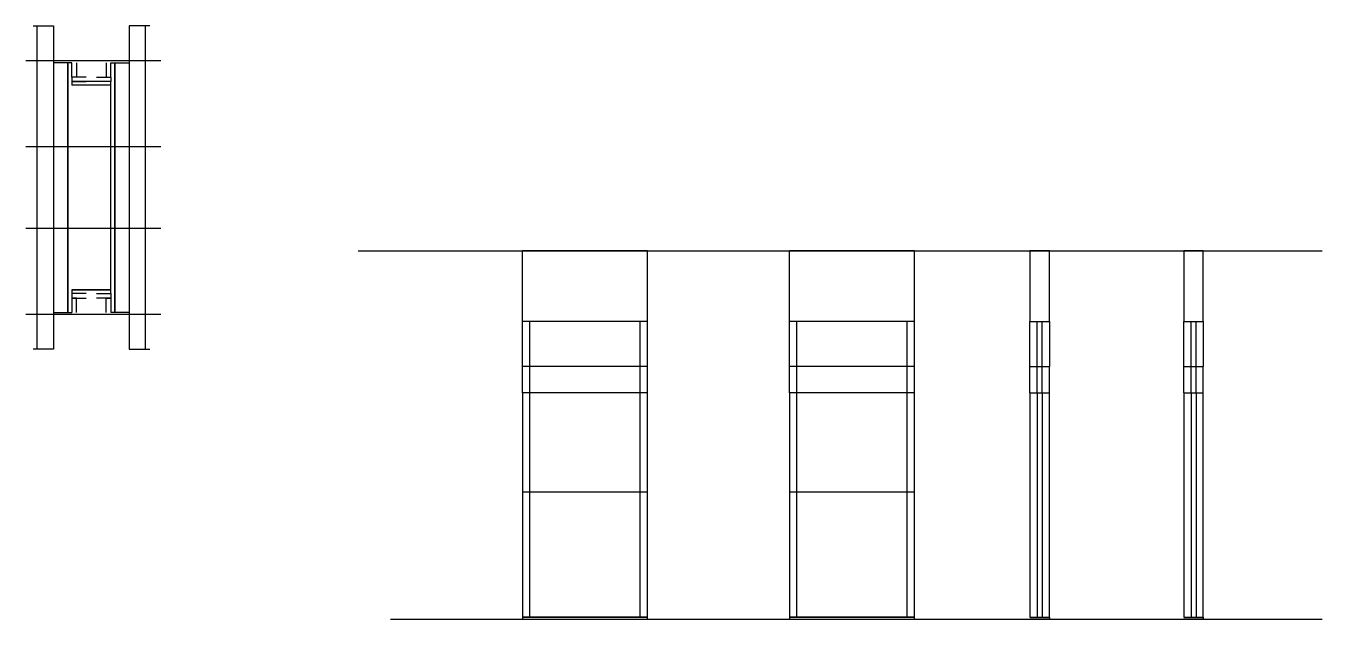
# Model space of a CAD drawing. Header units: metres. Extents: x 2927 to 4193, y 10097 to 10676.
import ezdxf

# ---------------------------------------------------------------- set-up
doc = ezdxf.new("R2010")
doc.units = ezdxf.units.M
for name, color, linetype in [('CHAPA', 7, 'Continuous'), ('COTA', 7, 'Continuous'), ('Hachura', 7, 'Continuous'), ('Madeira', 7, 'Continuous'), ('Nível', 7, 'Continuous'), ('Painéis', 7, 'Continuous'), ('Perfil Metálico', 7, 'Continuous'), ('SARR_2.2x7', 7, 'Continuous'), ('SARRAFO', 7, 'Continuous')]:
    doc.layers.add(name, color=color, linetype=linetype)

msp = doc.modelspace()

# ---------------------------------------------------------------- linework, layer by layer
at = {"layer": 'CHAPA', "color": 7, "lineweight": 25}
for points in [[(2971.6, 10640.4), (2967.6, 10640.4), (2967.6, 10396.4), (2971.6, 10396.4)], [(2971.6, 10640.4), (2967.6, 10640.4), (2967.6, 10396.4), (2971.6, 10396.4)], [(3009.6, 10640.4), (3013.6, 10640.4), (3013.6, 10396.4), (3009.6, 10396.4)], [(3009.6, 10640.4), (3013.6, 10640.4), (3013.6, 10396.4), (3009.6, 10396.4)], [(3009.6, 10618.4), (3009.6, 10622), (2971.6, 10622), (2971.6, 10618.4)], [(3009.6, 10618.4), (3009.6, 10622), (2971.6, 10622), (2971.6, 10618.4)], [(3009.6, 10414.8), (3009.6, 10418.4), (2971.6, 10418.4), (2971.6, 10414.8)], [(3009.6, 10414.8), (3009.6, 10418.4), (2971.6, 10418.4), (2971.6, 10414.8)]]:
    msp.add_lwpolyline(points, dxfattribs=at)
at = {"layer": 'COTA', "color": 7, "lineweight": 25}
for p, q in [((3534, 10456.7), (3412, 10456.7)), ((3412, 10387.7), (3412, 10456.7)), ((3534, 10387.7), (3534, 10456.7)), ((3794.8, 10456.7), (3672.8, 10456.7)), ((3794.8, 10456.7), (3672.8, 10456.7)), ((3672.8, 10387.7), (3672.8, 10456.7)), ((3794.8, 10387.7), (3794.8, 10456.7))]:
    msp.add_line(p, q, dxfattribs=at)
for points in [[(3926.7, 10387.7), (3926.7, 10456.7), (3907.7, 10456.7), (3907.7, 10387.7)], [(4077.1, 10387.7), (4077.1, 10456.7), (4058.1, 10456.7), (4058.1, 10387.7)]]:
    msp.add_lwpolyline(points, dxfattribs=at)
at = {"layer": 'Hachura', "color": 7, "lineweight": 25}
for p, q in [((3058.4, 10642.4), (2926.6, 10642.4)), ((3058.4, 10558.4), (2926.6, 10558.4)), ((3058.4, 10478.4), (2926.6, 10478.4)), ((3058.4, 10394.4), (2926.6, 10394.4))]:
    msp.add_line(p, q, dxfattribs=at)
at = {"layer": 'Madeira', "color": 7, "lineweight": 25}
for points in [[(2953.6, 10396.4), (2967.6, 10396.4), (2967.6, 10640.4), (2953.6, 10640.4)], [(3027.6, 10396.4), (3013.6, 10396.4), (3013.6, 10640.4), (3027.6, 10640.4)]]:
    msp.add_lwpolyline(points, dxfattribs=at)
at = {"layer": 'Nível', "color": 7, "lineweight": 25}
for p, q in [((3251.2, 10456.7), (4193.2, 10456.7)), ((3283, 10096.7), (4193.2, 10096.7))]:
    msp.add_line(p, q, dxfattribs=at)
at = {"layer": 'Painéis', "color": 7, "lineweight": 25}
for p, q in [((3534, 10387.7), (3412, 10387.7)), ((3412, 10343.7), (3412, 10387.7)), ((3534, 10343.7), (3534, 10387.7)), ((3794.8, 10387.7), (3672.8, 10387.7)), ((3672.8, 10343.7), (3672.8, 10387.7)), ((3794.8, 10343.7), (3794.8, 10387.7)), ((3907.7, 10343.7), (3907.7, 10387.7)), ((3907.7, 10387.7), (3926.7, 10387.7)), ((3926.7, 10387.7), (3926.7, 10343.7)), ((4058.1, 10343.7), (4058.1, 10387.7)), ((4058.1, 10387.7), (4077.1, 10387.7)), ((4077.1, 10387.7), (4077.1, 10343.7)), ((3534, 10343.7), (3412, 10343.7)), ((3412, 10317.7), (3412, 10343.7)), ((3534, 10317.7), (3534, 10343.7)), ((3794.8, 10343.7), (3672.8, 10343.7)), ((3672.8, 10317.7), (3672.8, 10343.7)), ((3794.8, 10317.7), (3794.8, 10343.7)), ((3907.7, 10343.7), (3926.7, 10343.7)), ((3907.7, 10317.7), (3907.7, 10343.7)), ((3926.7, 10317.7), (3926.7, 10343.7)), ((4058.1, 10343.7), (4077.1, 10343.7)), ((4058.1, 10317.7), (4058.1, 10343.7)), ((4077.1, 10317.7), (4077.1, 10343.7)), ((3412, 10317.7), (3412, 10096.7)), ((3534, 10317.7), (3412, 10317.7)), ((3534, 10096.7), (3534, 10317.7)), ((3672.8, 10317.7), (3672.8, 10096.7)), ((3794.8, 10317.7), (3672.8, 10317.7)), ((3794.8, 10096.7), (3794.8, 10317.7)), ((3907.7, 10317.7), (3907.7, 10098.7)), ((3907.7, 10317.7), (3926.7, 10317.7)), ((3926.7, 10098.7), (3926.7, 10317.7)), ((4058.1, 10317.7), (4058.1, 10098.7)), ((4058.1, 10317.7), (4077.1, 10317.7)), ((4077.1, 10098.7), (4077.1, 10317.7)), ((3534, 10220.7), (3412, 10220.7)), ((3794.8, 10220.7), (3672.8, 10220.7)), ((3412, 10098.7), (3534, 10098.7)), ((3672.8, 10098.7), (3794.8, 10098.7)), ((3907.7, 10098.7), (3926.7, 10098.7)), ((4058.1, 10098.7), (4077.1, 10098.7))]:
    msp.add_line(p, q, dxfattribs=at)
for points in [[(2971.6, 10418.4), (3009.6, 10418.4), (3009.6, 10618.4), (2971.6, 10618.4)], [(3534, 10098.7), (3412, 10098.7), (3412, 10096.7), (3534, 10096.7)], [(3794.8, 10098.7), (3672.8, 10098.7), (3672.8, 10096.7), (3794.8, 10096.7)], [(3907.7, 10098.7), (3926.7, 10098.7), (3926.7, 10096.7), (3907.7, 10096.7)], [(4058.1, 10098.7), (4077.1, 10098.7), (4077.1, 10096.7), (4058.1, 10096.7)]]:
    msp.add_lwpolyline(points, dxfattribs=at)
at = {"layer": 'Perfil Metálico', "color": 7, "lineweight": 25}
for points in [[(2933.6, 10676.4), (2953.6, 10676.4), (2953.6, 10360.4), (2933.6, 10360.4)], [(2949.6, 10360.4), (2937.6, 10360.4), (2937.6, 10676.4), (2949.6, 10676.4)], [(3047.6, 10676.4), (3027.6, 10676.4), (3027.6, 10360.4), (3047.6, 10360.4)], [(3031.6, 10360.4), (3043.6, 10360.4), (3043.6, 10676.4), (3031.6, 10676.4)]]:
    msp.add_lwpolyline(points, dxfattribs=at)
at = {"layer": 'SARR_2.2x7', "color": 7, "lineweight": 25}
for p, q in [((3419, 10343.7), (3419, 10387.7)), ((3527, 10343.7), (3527, 10387.7)), ((3679.8, 10343.7), (3679.8, 10387.7)), ((3787.8, 10343.7), (3787.8, 10387.7)), ((3914.7, 10343.7), (3914.7, 10387.7)), ((3919.7, 10343.7), (3919.7, 10387.7)), ((4065.1, 10343.7), (4065.1, 10387.7)), ((4070.1, 10343.7), (4070.1, 10387.7)), ((3419, 10317.7), (3419, 10343.7)), ((3527, 10317.7), (3527, 10343.7)), ((3679.8, 10317.7), (3679.8, 10343.7)), ((3787.8, 10317.7), (3787.8, 10343.7)), ((3914.7, 10317.7), (3914.7, 10343.7)), ((3919.7, 10317.7), (3919.7, 10343.7)), ((4065.1, 10317.7), (4065.1, 10343.7)), ((4070.1, 10317.7), (4070.1, 10343.7)), ((3419, 10220.7), (3419, 10317.7)), ((3527, 10220.7), (3527, 10317.7)), ((3679.8, 10220.7), (3679.8, 10317.7)), ((3787.8, 10220.7), (3787.8, 10317.7)), ((3914.7, 10317.7), (3914.7, 10098.7)), ((3919.7, 10317.7), (3919.7, 10098.7)), ((4065.1, 10317.7), (4065.1, 10098.7)), ((4070.1, 10317.7), (4070.1, 10098.7)), ((3419, 10098.7), (3419, 10220.7)), ((3527, 10098.7), (3527, 10220.7)), ((3679.8, 10098.7), (3679.8, 10220.7)), ((3787.8, 10098.7), (3787.8, 10220.7)), ((3419, 10098.7), (3419, 10098.7)), ((3527, 10098.7), (3527, 10098.7)), ((3679.8, 10098.7), (3679.8, 10098.7)), ((3787.8, 10098.7), (3787.8, 10098.7))]:
    msp.add_line(p, q, dxfattribs=at)
at = {"layer": 'SARRAFO', "color": 7, "lineweight": 25}
for points in [[(2976, 10640.4), (2976, 10626.4), (2971.6, 10626.4), (2971.6, 10640.4)], [(3005.2, 10640.4), (3005.2, 10626.4), (3009.6, 10626.4), (3009.6, 10640.4)], [(2985.6, 10626.4), (2971.6, 10626.4), (2971.6, 10622), (2985.6, 10622)], [(2995.6, 10626.4), (3009.6, 10626.4), (3009.6, 10622), (2995.6, 10622)], [(2985.6, 10414.8), (2971.6, 10414.8), (2971.6, 10410.4), (2985.6, 10410.4)], [(2995.6, 10414.8), (3009.6, 10414.8), (3009.6, 10410.4), (2995.6, 10410.4)], [(2976, 10396.4), (2976, 10410.4), (2971.6, 10410.4), (2971.6, 10396.4)], [(3005.2, 10396.4), (3005.2, 10410.4), (3009.6, 10410.4), (3009.6, 10396.4)]]:
    msp.add_lwpolyline(points, dxfattribs=at)

doc.saveas('drawing.dxf')
